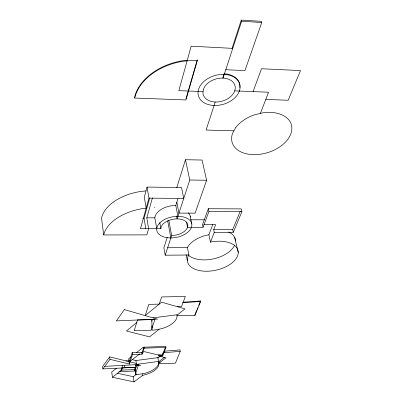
<?xml version="1.0" encoding="UTF-8"?>
<svg xmlns="http://www.w3.org/2000/svg" width="402" height="402" viewBox="0 0 402 402"><rect width="100%" height="100%" fill="white"/><g stroke="black" fill="none" stroke-linecap="round" stroke-linejoin="round"><path stroke-width="0.6" d="M156.73 228.683L154.835 217.824A17.638 10.547 -10.8 0 1 175.795 205.467L177.955 198.683M148.961 198.141L183.749 198.437L181.523 187.483L147.047 187.076L148.961 198.141L140.474 228.683L160.88 228.683L161.016 227.291A13.688 8.05 -10.8 0 1 176.895 218.884A13.688 8.05 -10.8 0 1 187.583 227.145A13.688 8.05 -10.8 0 1 171.644 235.502L165.212 255.195L188.91 255.014L187.453 247.632L188.714 245.426A25.713 14.422 -12.1 0 1 203.894 235.934L208.869 234.753L212.804 224.422M147.047 187.076L144.318 197.156L146.177 208.156L142.976 208.532A43.687 25.587 -9.4 0 0 103.706 234.959L101.515 218.085A43.079 25.904 -9.4 0 1 140.152 191.553L145.966 190.88M145.8 228.703L144.062 218.206L149.73 197.874M103.706 234.959L146.825 234.879L148.619 228.683L146.795 217.834L152.448 197.829M185.965 98.776L197.035 60.526M154.72 207.633L154.85 207.191M197.538 59.863L185.925 99.952L134.705 98.053L134.6 97.465A52.396 36.748 -13.4 0 1 183.126 60.672L186.975 60.275L187.111 60.863M176.724 187.764L185.478 159.715L202.05 160.041L206.613 180.242L195.106 213.16L178.965 213.09L176.83 202.221M116.66 368.147L111.756 371.991L112.404 377.262L121.766 369.986L122.439 367.85L122.123 365.433M167.232 237.351L163.89 247.763L165.212 255.195M122.439 367.85L135.6 367.333L102.887 368.925L109.987 359.328L129.384 364.061L132.479 354.564L142.037 354.222L141.75 352.273L132.208 352.604L129.122 362.122L139.806 353.785M232.039 48.396L241.26 20.1L261.39 21.331L261.762 22.492L244.944 70.601L225.783 69.717M223.929 74.345L222.894 77.526L223.045 78.104L241.607 21.271L241.26 20.1M185.478 159.715L189.769 180.006L177.071 218.884L176.503 215.959M215.236 102.013L206.085 130.042L233.914 130.836M118.902 371.664L134.61 371.026L134.409 369.604L135.117 367.518L135.992 374.805L144.981 373.312A20.221 9.442 -8.8 0 0 158.644 362.9L158.488 361.453L136.469 364.388L135.921 360.539L132.288 359.639M134.61 371.026L136.871 365.599M158.695 354.654L158.926 356.107L162.694 355.971L165.951 347.423L165.79 346.444L143.966 347.182L141.896 353.247L144.027 351.584L158.77 355.137L162.539 355.001L165.564 347.032M142.037 354.222L144.112 348.167L143.966 347.182M135.851 372.754L138.248 365.775L135.384 365.684L140.584 365.398L136.469 364.388M188.91 255.014L187.9 256.762A25.864 14.326 -12.1 0 0 209.336 271.139A25.864 14.326 -12.1 0 0 238.21 253.305A25.864 14.326 -12.1 0 0 212.196 241.753L210.482 242.16L214.286 232.341L233.306 232.316L241.909 211.593L241.24 208.904L208.331 208.718L202.513 224.612L203.09 227.301L187.533 227.301L186.483 222.08M203.09 227.301L208.934 211.432L208.331 208.718M253.084 91.601L261.506 68.742L300.485 70.576L288.154 100.264L265.797 99.415M162.664 353.971L163.287 352.338M214.286 232.341L213.693 229.668L215.633 224.628L203.764 224.612M260.38 113.394L268.586 92.224L234.708 90.857M196.663 310.47L194.834 314.947L194.93 315.449L176.98 315.555M197.121 309.349L197.804 307.671M198.719 305.435L200.548 300.952L182.875 302.234L182.97 302.741L200.653 301.46L200.548 300.952M164.302 351.197L179.985 349.916L180.242 351.363L175.408 363.192L158.785 363.544L157.88 357.619L135.921 360.539M194.93 315.449L200.653 301.46M233.306 232.316L232.668 229.658L240.285 211.211M151.69 321.143L152.453 319.454M129.057 361.634L109.686 356.875L102.605 366.488L102.887 368.925M136.745 322.515L126.404 330.977L149.564 336.861L159.192 329.248M176.955 315.208L184.99 308.862L161.584 302.193L145.182 315.615L148.851 304.359L159.212 304.133L161.679 296.942L185.357 296.475L181.498 306.615L177.418 306.706M131.112 356.815L128.66 358.74L129.384 364.061M136.504 352.584L143.373 347.197L144.579 347.494M124.62 367.765L124.344 365.312M117.138 373.172L133.278 376.699L136.167 374.503M161.76 355.066L157.921 357.986L157.88 357.619M158.529 361.815L164.79 357.087M112.404 377.262L133.997 381.9L142.71 375.337L145.192 374.744A20.241 9.427 -8.8 0 0 158.87 364.338L158.755 363.257L165.991 357.805L158.926 356.107M153.001 317.866L176.93 314.781L177.041 316.5A21.979 11.15 -9.4 0 1 161.885 328.59L155.408 329.911L152.127 330.193L151.785 319.379M180.242 351.363L163.941 352.7L163.78 351.73M104.435 366.393L138.715 364.529M120.53 370.162L134.409 369.604M125.916 360.936L129.037 360.82M144.112 348.167L165.951 347.423M158.559 362.101L160.403 362.066M167.609 247.743L187.453 247.632M197.352 60.511L190.357 60.531L183.262 61.26A52.426 36.738 -13.4 0 0 134.705 98.053M213.693 229.668L232.668 229.658M146.795 217.834L154.835 217.859M142.81 218.206L144.062 218.206M190.548 219.773L204.708 219.809M208.934 211.432L241.909 211.593M189.769 180.006L206.613 180.242M203.05 91.611L178.835 90.651L191.191 46.19L232.753 48.376L232.426 47.21M241.607 21.271L261.762 22.492M159.282 354.795L162.81 355.649M130.268 361.936L136.328 363.423M239.21 90.47L239.366 91.048M224.256 74.395L224.1 73.817A21.437 14.99 -15.9 0 1 239.868 87.556M234.647 237.386L238.25 252.481M188.372 90.455L188.508 91.038M208.869 234.753L210.482 242.16M190.257 216.412L191.809 223.959M186.156 254.582L187.342 260.642M175.795 205.467L177.91 216.321M168.82 220.376L171.644 235.502M167.699 220.919L170.85 237.929M159.795 222.582L160.88 228.683M162.539 355.001L162.694 355.971M151.76 325.937L152.046 327.766M143.373 347.197L143.7 349.393M142.504 373.91L142.71 375.337M135.248 364.72L135.6 367.333M135.992 374.805L135.203 367.217M132.208 352.604L132.479 354.564M133.278 376.699L133.997 381.9M121.454 367.629L121.766 369.986M109.686 356.875L109.987 359.328M234.693 244.979A25.622 14.472 -12.2 0 1 213.301 258.908A25.622 14.472 -12.2 0 1 188.116 254.968M228.567 231.979A25.622 14.472 -12.2 0 1 235.527 241.069M188.402 212.799A17.688 10.522 -10.8 0 1 190.332 217.07M156.73 228.648L156.7 229.316A17.799 10.467 -10.8 0 0 182.815 235.341A17.799 10.467 -10.8 0 0 183.679 217.02A17.799 10.467 -10.8 0 0 156.73 228.648M198.131 91.37L198.045 92.339A21.447 14.985 -15.9 0 0 228.527 102.249A21.447 14.985 -15.9 0 0 230.954 75.661A21.447 14.985 -15.9 0 0 198.131 91.37M203.317 89.596L202.904 92.716A16.497 11.522 -15.9 0 0 226.386 99.51A16.497 11.522 -15.9 0 0 229.055 79.405A16.497 11.522 -15.9 0 0 203.317 89.596M137.544 319.992L134.162 330.7L151.207 330.208L154.881 319.54L137.544 319.992M235.597 127.756L232.577 133.283A30.919 20.005 -17 0 0 256.37 154.619A30.919 20.005 -17 0 0 291.726 130.469A30.919 20.005 -17 0 0 262.436 112.887L254.391 114.871A30.919 20.005 -17 0 0 235.597 127.756M124.329 309.61L116.354 320.902L157.423 319.138L124.329 309.61"/></g></svg>
